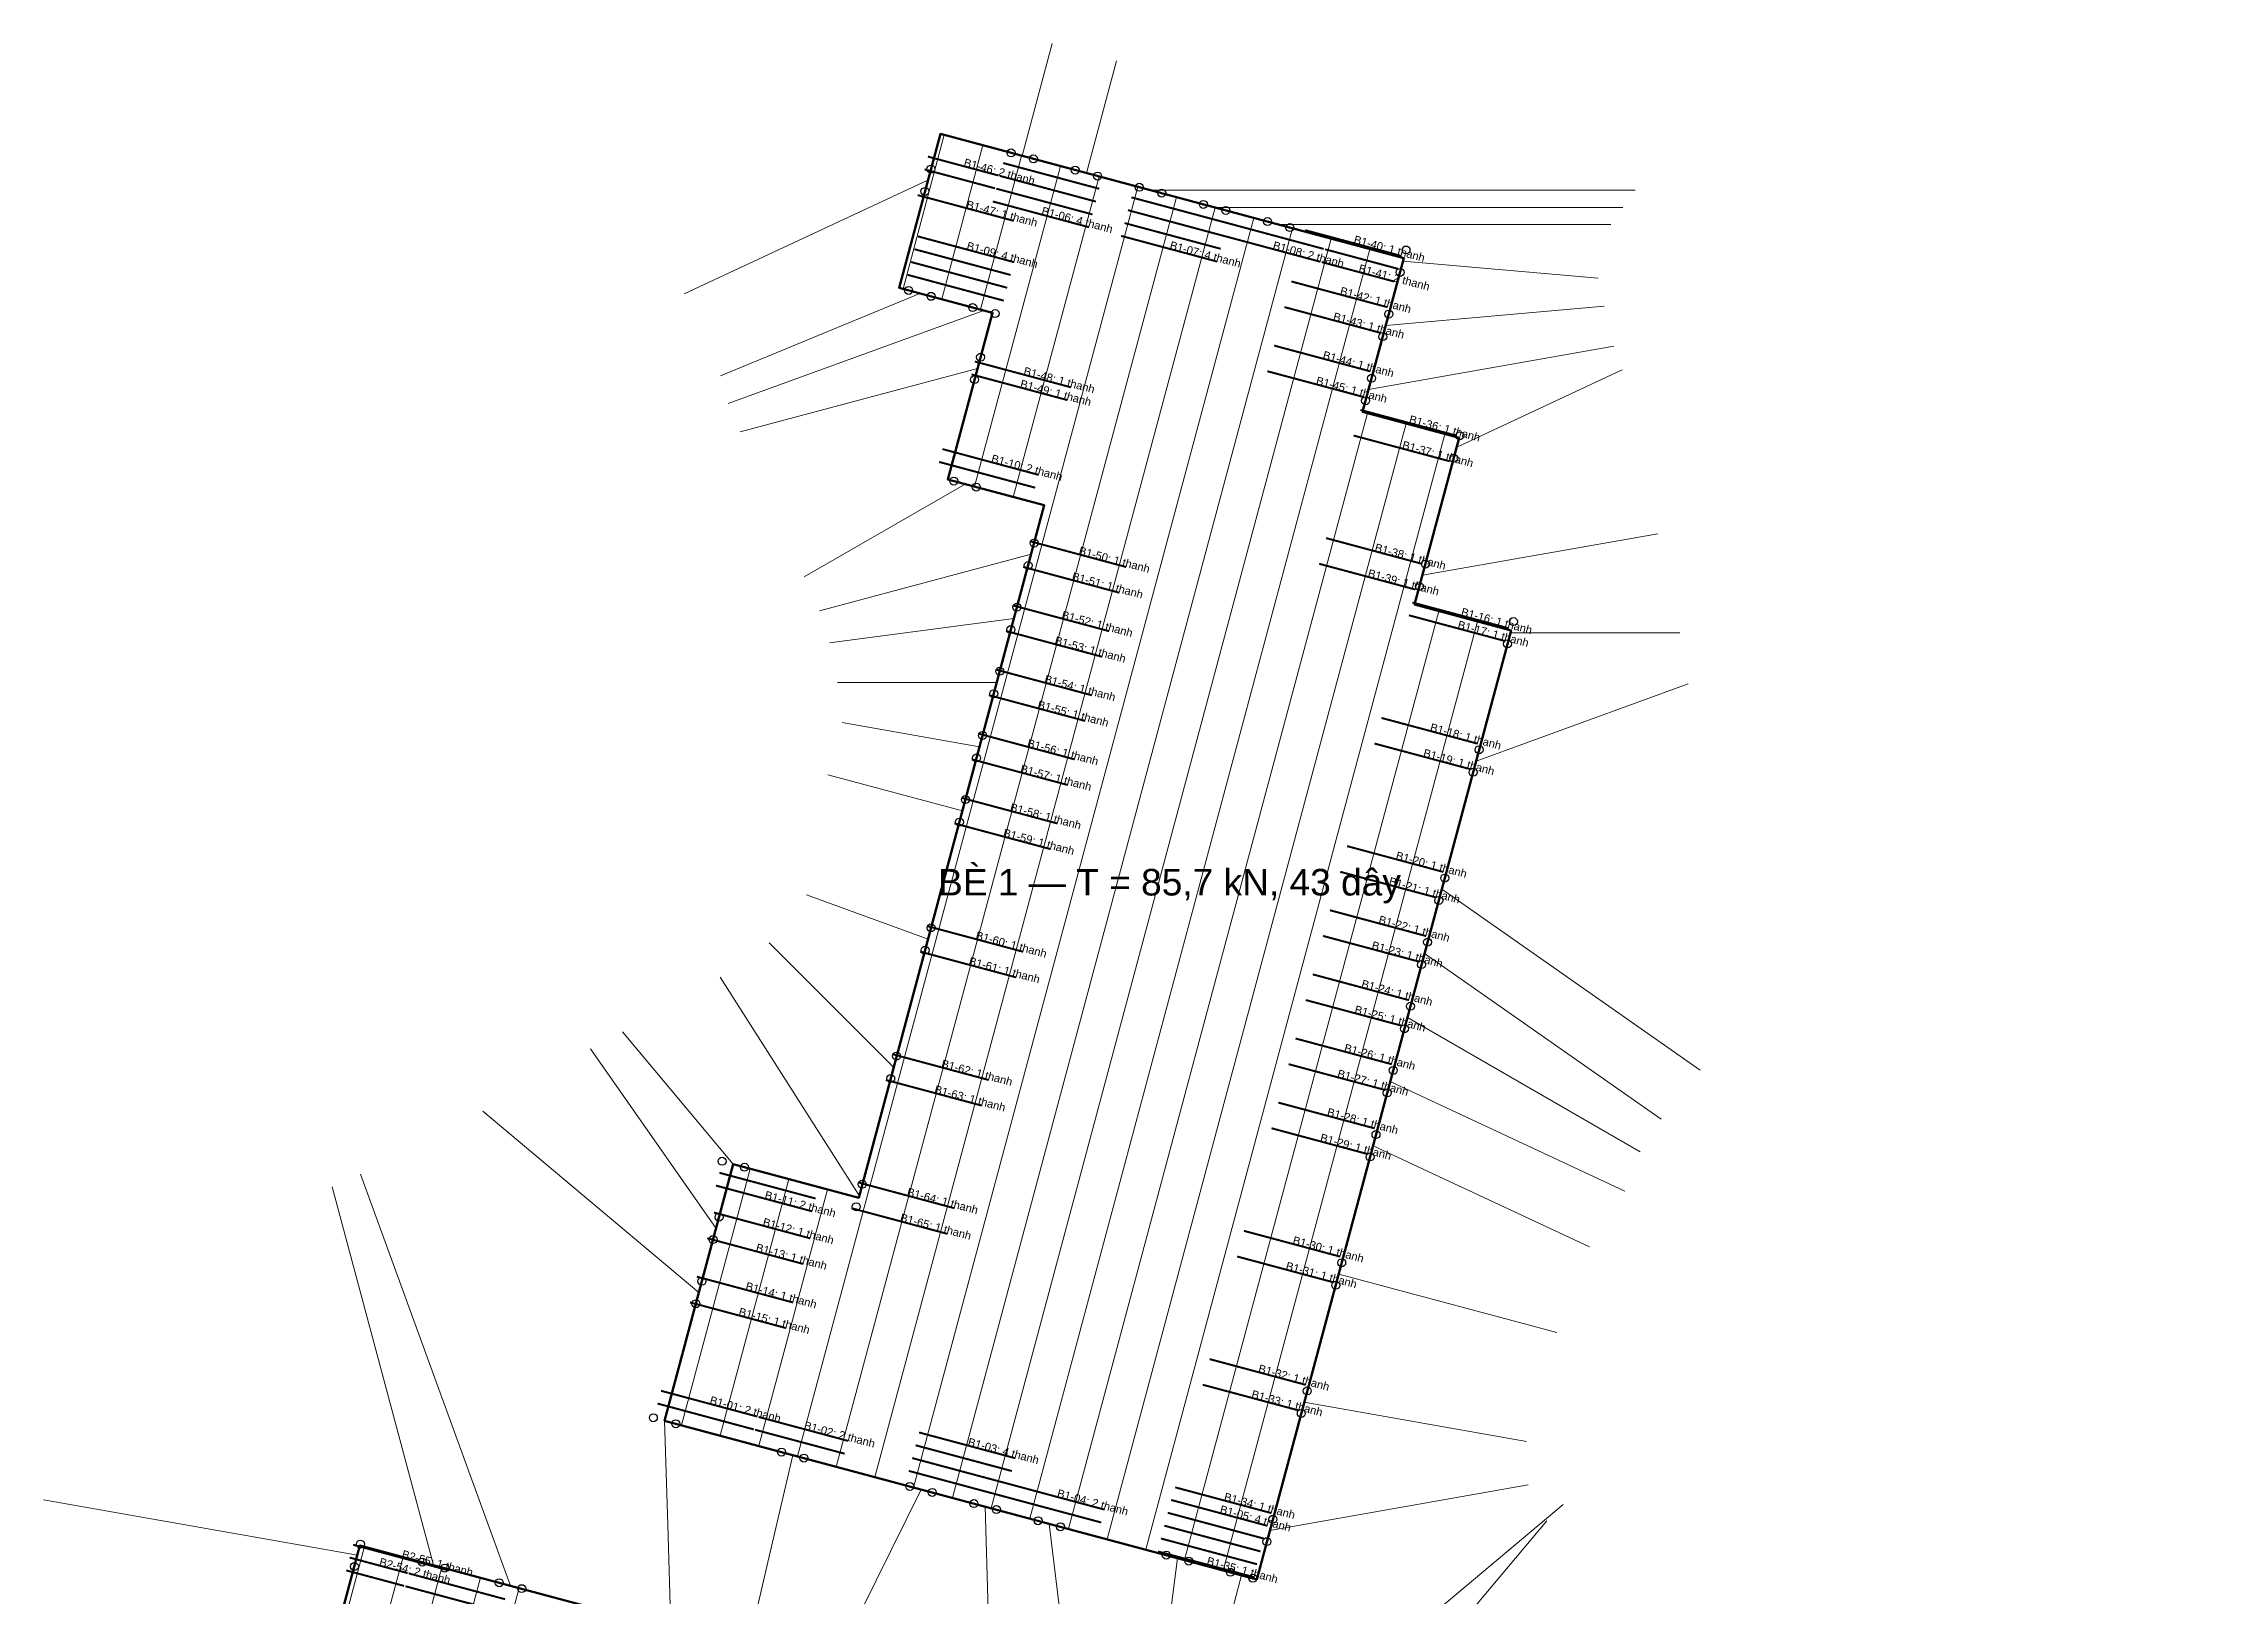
# Model space of a CAD drawing. Header units: metres. Extents: x -507 to 550, y -125 to 537.
# Drawn here: x -200.8 to 127.7, y 303.4 to 537.2 of the extents above; entities that cross this region are included whole.
import ezdxf

# ---------------------------------------------------------------- set-up
doc = ezdxf.new("R2010")
doc.units = ezdxf.units.M
for name, color, linetype, lineweight in [('BE_PIN', 7, 'Continuous', 50), ('BICH_NEO', 1, 'Continuous', 25), ('DAY_NEO', 5, 'Continuous', 0), ('GIA_CUONG_40x60', 1, 'Continuous', 70), ('KHUNG_C52', 8, 'Continuous', 0)]:
    doc.layers.add(name, color=color, linetype=linetype, lineweight=lineweight)
doc.styles.add('VN', font='arial.ttf')

msp = doc.modelspace()

# ---------------------------------------------------------------- linework, layer by layer
at = {"layer": 'BE_PIN'}
for points in [[(-96.92, 368.37), (-107.28, 329.73), (-18.05, 305.83), (20.25, 448.78), (5.7, 452.68), (12.43, 477.79), (-2.12, 481.69), (4.1, 504.87), (-65.72, 523.58), (-71.94, 500.4), (-57.87, 496.63), (-64.6, 471.52), (-50.08, 467.63), (-78.03, 363.31)], [(-159.87, 285.85), (-171.46, 288.96), (-185.43, 236.81), (-152, 227.85), (-156.14, 212.39), (-49.44, 183.8), (-46.85, 193.48), (-10.43, 183.72), (-6.29, 199.16), (27.67, 190.06), (35.95, 220.97), (106.31, 202.12), (109.41, 213.68), (120.97, 210.58), (127.7, 235.7), (-153.15, 310.95)]]:
    msp.add_lwpolyline(points, close=True, dxfattribs=at)
at = {"layer": 'BICH_NEO'}
for centre in [(-55.08, 520.72), (-51.7, 519.82), (-67.15, 518.29), (-45.42, 518.13), (-42.04, 517.23), (-35.76, 515.55), (-68.05, 514.91), (-32.38, 514.65), (-26.1, 512.96), (-22.72, 512.06), (-16.44, 510.37), (-13.06, 509.47), (4.42, 506.09), (3.52, 502.71), (-70.51, 500.01), (-67.13, 499.11), (-60.85, 497.42), (-57.47, 496.52), (1.83, 496.43), (0.93, 493.05), (-59.67, 489.94), (-60.57, 486.56), (-0.76, 486.77), (-1.66, 483.39), (12.51, 478.1), (11.61, 474.72), (-63.7, 471.28), (-60.32, 470.38), (-51.6, 461.94), (-52.5, 458.56), (7.34, 458.78), (6.44, 455.4), (-54.19, 452.28), (20.61, 450.12), (-55.09, 448.9), (19.71, 446.74), (-56.78, 442.62), (-57.68, 439.24), (-59.37, 432.96), (15.43, 430.8), (-60.27, 429.58), (14.53, 427.42), (-61.96, 423.3), (-62.86, 419.92), (10.26, 411.48), (9.36, 408.1), (-67.13, 403.98), (-68.03, 400.6), (7.67, 401.82), (6.77, 398.44), (5.08, 392.16), (4.18, 388.78), (-72.31, 384.66), (-73.21, 381.28), (2.49, 382.5), (1.59, 379.12), (-0.1, 372.84), (-98.61, 368.82), (-95.23, 367.92), (-1, 369.46), (-77.49, 365.35), (-78.39, 361.97), (-99.06, 360.4), (-99.96, 357.02), (-5.27, 353.52), (-101.65, 350.74), (-6.17, 350.14), (-102.55, 347.36), (-10.45, 334.21), (-108.96, 330.18), (-105.58, 329.28), (-11.35, 330.83), (-89.65, 325.01), (-86.27, 324.11), (-70.33, 319.83), (-66.95, 318.93), (-60.67, 317.24), (-57.29, 316.34), (-15.63, 314.89), (-51.01, 314.65), (-47.63, 313.75), (-16.53, 311.51), (-153.09, 311.15), (-143.77, 308.43), (-31.69, 309.48), (-28.31, 308.58), (-153.99, 307.77), (-140.39, 307.53), (-132.17, 305.33), (-22.03, 306.89), (-18.65, 305.99), (-128.79, 304.43)]:
    msp.add_circle(centre, 0.6, dxfattribs=at)
at = {"layer": 'DAY_NEO'}
for p, q in [((-53.39, 520.27), (-48.86, 537.18)), ((-43.73, 517.68), (-39.2, 534.59)), ((-67.6, 516.6), (-104.3, 499.47)), ((-34.07, 515.1), (38.93, 515.09)), ((-24.41, 512.51), (37.09, 512.5)), ((-14.75, 509.92), (35.25, 509.92)), ((3.97, 504.4), (33.36, 501.83)), ((-68.82, 499.56), (-98.84, 487.11)), ((-59.16, 496.97), (-97.69, 482.96)), ((1.38, 494.74), (34.25, 497.62)), ((-1.21, 485.08), (35.72, 491.59)), ((-60.12, 488.25), (-95.86, 478.68)), ((12.06, 476.41), (36.98, 488.03)), ((-62.01, 470.83), (-86.26, 456.83)), ((6.89, 457.09), (42.34, 463.34)), ((-52.05, 460.25), (-83.93, 451.71)), ((-54.64, 450.59), (-82.4, 446.93)), ((20.16, 448.43), (45.66, 448.43)), ((-57.23, 440.93), (-81.23, 440.93)), ((14.98, 429.11), (46.93, 440.74)), ((-59.82, 431.27), (-80.5, 434.92)), ((-62.41, 421.61), (-82.69, 427.05)), ((-67.58, 402.29), (-85.9, 408.96)), ((9.81, 409.79), (48.72, 382.54)), ((-72.76, 382.97), (-91.5, 401.71)), ((7.22, 400.13), (42.85, 375.18)), ((-77.94, 363.66), (-98.9, 396.55)), ((-96.92, 368.37), (-113.63, 388.29)), ((4.63, 390.47), (39.7, 370.22)), ((-99.51, 358.71), (-118.44, 385.74)), ((2.04, 380.81), (37.38, 364.32)), ((-102.1, 349.05), (-134.65, 376.37)), ((-0.55, 371.15), (32.08, 355.94)), ((-142.08, 307.98), (-157.35, 364.97)), ((-130.48, 304.88), (-153.08, 366.89)), ((-5.72, 351.83), (27.12, 343.03)), ((-10.9, 332.52), (22.58, 326.61)), ((-107.27, 329.73), (-106.8, 314.08)), ((-87.96, 324.56), (-91.35, 309.93)), ((-68.64, 319.38), (-75.41, 305.66)), ((-16.08, 313.2), (22.82, 320.06)), ((-153.54, 309.46), (-200.81, 317.79)), ((-58.98, 316.79), (-58.51, 301.13)), ((-21.34, 275.63), (28.07, 317.09)), ((-106.34, 298.41), (-106.8, 314.08)), ((-49.32, 314.2), (-47.4, 298.15)), ((-9.74, 272.53), (25.62, 314.66)), ((-94.75, 295.3), (-91.35, 309.93)), ((-30, 309.03), (-31.94, 294.02)), ((-82.19, 291.94), (-75.41, 305.66)), ((-20.34, 306.44), (-24.22, 291.94))]:
    msp.add_line(p, q, dxfattribs=at)
at = {"layer": 'GIA_CUONG_40x60', "const_width": 0.3}
for points in [[(-67.6, 520.16), (-56.98, 517.31)], [(-56.27, 519.19), (-41.78, 515.31)], [(-68.11, 518.23), (-57.49, 515.38)], [(-56.78, 517.26), (-42.29, 513.38)], [(-69.15, 514.36), (-54.66, 510.48)], [(-57.82, 513.4), (-43.33, 509.52)], [(-57.3, 515.33), (-42.81, 511.45)], [(-36.95, 514.02), (-22.46, 510.14)], [(-37.98, 510.15), (-23.49, 506.27)], [(-37.47, 512.09), (-22.98, 508.2)], [(-22.46, 510.14), (-7.97, 506.25)], [(-10.78, 509.08), (3.71, 505.2)], [(-69.63, 506.21), (-55.14, 502.33)], [(-69.11, 508.14), (-54.62, 504.26)], [(-38.5, 508.22), (-24.01, 504.34)], [(-22.97, 508.2), (-8.49, 504.32)], [(-7.77, 506.2), (3.19, 503.26)], [(-70.14, 504.28), (-55.65, 500.4)], [(-8.29, 504.27), (2.67, 501.33)], [(-70.66, 502.35), (-56.17, 498.46)], [(-12.85, 501.35), (1.64, 497.47)], [(-13.89, 497.49), (0.6, 493.6)], [(-15.44, 491.69), (-0.95, 487.81)], [(-61.04, 487.35), (-46.56, 483.47)], [(-60.53, 489.29), (-46.04, 485.4)], [(-16.48, 487.83), (-1.99, 483.95)], [(-2.45, 482), (12.04, 478.12)], [(-3.48, 478.14), (11.01, 474.26)], [(-65.91, 474.16), (-51.43, 470.28)], [(-65.4, 476.1), (-50.91, 472.21)], [(-52.21, 462.21), (-37.72, 458.33)], [(-7.62, 462.69), (6.87, 458.8)], [(-53.25, 458.35), (-38.76, 454.46)], [(-8.66, 458.82), (5.83, 454.94)], [(-54.8, 452.55), (-40.31, 448.67)], [(4.86, 451.06), (19.35, 447.18)], [(5.38, 452.99), (19.87, 449.11)], [(-55.83, 448.69), (-41.34, 444.81)], [(-57.39, 442.89), (-42.9, 439.01)], [(-58.42, 439.03), (-43.93, 435.15)], [(0.72, 435.6), (15.21, 431.72)], [(-59.97, 433.23), (-45.49, 429.35)], [(-0.32, 431.74), (14.17, 427.86)], [(-61.01, 429.37), (-46.52, 425.49)], [(-62.56, 423.57), (-48.07, 419.69)], [(-63.6, 419.71), (-49.11, 415.83)], [(-4.46, 416.29), (10.03, 412.4)], [(-5.49, 412.42), (9, 408.54)], [(-67.74, 404.25), (-53.25, 400.37)], [(-7.04, 406.63), (7.44, 402.74)], [(-8.08, 402.76), (6.41, 398.88)], [(-68.77, 400.39), (-54.29, 396.51)], [(-9.63, 396.97), (4.86, 393.08)], [(-10.67, 393.1), (3.82, 389.22)], [(-72.92, 384.94), (-58.43, 381.05)], [(-12.22, 387.31), (2.27, 383.43)], [(-73.95, 381.07), (-59.46, 377.19)], [(-13.26, 383.44), (1.23, 379.56)], [(-14.81, 377.65), (-0.32, 373.77)], [(-15.84, 373.79), (-1.36, 369.9)], [(-99.52, 365.15), (-85.03, 361.27)], [(-99.01, 367.08), (-84.52, 363.2)], [(-78.09, 365.62), (-63.6, 361.74)], [(-79.13, 361.75), (-64.64, 357.87)], [(-99.82, 361.09), (-85.33, 357.2)], [(-19.99, 358.33), (-5.5, 354.45)], [(-100.85, 357.22), (-86.37, 353.34)], [(-102.41, 351.43), (-87.92, 347.54)], [(-21.02, 354.47), (-6.53, 350.58)], [(-103.44, 347.56), (-88.95, 343.68)], [(-25.16, 339.01), (-10.67, 335.13)], [(-26.2, 335.15), (-11.71, 331.27)], [(-108.32, 332.31), (-93.83, 328.42)], [(-107.81, 334.24), (-93.32, 330.36)], [(-93.64, 328.37), (-80.14, 324.76)], [(-93.12, 330.3), (-79.63, 326.69)], [(-69.45, 326.03), (-54.96, 322.15)], [(-68.93, 327.96), (-54.44, 324.08)], [(-70.48, 322.17), (-55.99, 318.28)], [(-69.96, 324.1), (-55.47, 320.22)], [(-55.47, 320.22), (-40.98, 316.33)], [(-30.34, 319.69), (-15.85, 315.81)], [(-55.99, 318.28), (-41.5, 314.4)], [(-31.47, 315.86), (-16.98, 311.97)], [(-30.95, 317.79), (-16.46, 313.9)], [(-32.51, 311.99), (-18.02, 308.11)], [(-31.99, 313.92), (-17.5, 310.04)], [(-154.7, 309.11), (-145.97, 306.77)], [(-154.19, 311.04), (-139.7, 307.16)], [(-32.93, 310.03), (-18.44, 306.15)], [(-155.22, 307.18), (-146.49, 304.84)], [(-145.78, 306.72), (-131.29, 302.84)], [(-146.3, 304.79), (-131.81, 300.91)]]:
    msp.add_lwpolyline(points, dxfattribs=at)
at = {"layer": 'KHUNG_C52'}
for p, q in [((-71.35, 500.24), (-65.14, 523.42)), ((-65.52, 498.68), (-59.31, 521.86)), ((-59.69, 497.12), (-53.48, 520.3)), ((-60.59, 470.45), (-47.65, 518.74)), ((-54.76, 468.88), (-41.82, 517.17)), ((-87.24, 324.37), (-36, 515.61)), ((-81.41, 322.8), (-30.17, 514.05)), ((-75.58, 321.24), (-24.34, 512.49)), ((-69.75, 319.68), (-18.51, 510.93)), ((-63.92, 318.12), (-12.68, 509.36)), ((-58.09, 316.56), (-6.85, 507.8)), ((-52.26, 314.99), (-1.02, 506.24)), ((-46.43, 313.43), (-1.4, 481.5)), ((-40.6, 311.87), (4.43, 479.93)), ((-34.78, 310.31), (10.26, 478.37)), ((-28.95, 308.75), (9.36, 451.7)), ((-23.12, 307.18), (15.19, 450.14)), ((-104.73, 329.05), (-94.37, 367.69)), ((-98.9, 327.49), (-88.55, 366.13)), ((-93.07, 325.93), (-82.72, 364.56)), ((-173.19, 233.53), (-152.49, 310.77)), ((-167.36, 231.96), (-146.66, 309.21)), ((-161.53, 230.4), (-140.83, 307.65)), ((-155.7, 228.84), (-135, 306.09)), ((-154.01, 211.82), (-129.17, 304.53))]:
    msp.add_line(p, q, dxfattribs=at)

# ---------------------------------------------------------------- texts
at = {"layer": 'BE_PIN', "style": 'VN'}
msp.add_text('BÈ 1 — T = 85,7 kN, 43 dây', height=4, dxfattribs=at).set_placement((-66.07, 408.85))
at = {"layer": 'GIA_CUONG_40x60', "style": 'VN'}
for s, p in [('B1-46: 2 thanh', (-62.29, 518.74)), ('B1-47: 1 thanh', (-61.9, 512.42)), ('B1-06: 4 thanh', (-50.57, 511.46)), ('B1-09: 4 thanh', (-61.86, 506.2)), ('B1-07: 4 thanh', (-31.26, 506.28)), ('B1-08: 2 thanh', (-15.73, 506.26)), ('B1-40: 1 thanh', (-3.54, 507.14)), ('B1-41: 2 thanh', (-2.81, 502.8)), ('B1-42: 1 thanh', (-5.61, 499.41)), ('B1-43: 1 thanh', (-6.64, 495.55)), ('B1-44: 1 thanh', (-8.2, 489.75)), ('B1-49: 1 thanh', (-53.8, 485.41)), ('B1-48: 1 thanh', (-53.28, 487.34)), ('B1-45: 1 thanh', (-9.23, 485.89)), ('B1-36: 1 thanh', (4.8, 480.06)), ('B1-37: 1 thanh', (3.76, 476.2)), ('B1-10: 2 thanh', (-58.15, 474.15)), ('B1-50: 1 thanh', (-44.97, 460.27)), ('B1-38: 1 thanh', (-0.38, 460.74)), ('B1-51: 1 thanh', (-46, 456.41)), ('B1-39: 1 thanh', (-1.41, 456.88)), ('B1-52: 1 thanh', (-47.55, 450.61)), ('B1-17: 1 thanh', (12.11, 449.12)), ('B1-16: 1 thanh', (12.62, 451.05)), ('B1-53: 1 thanh', (-48.59, 446.75)), ('B1-54: 1 thanh', (-50.14, 440.95)), ('B1-55: 1 thanh', (-51.18, 437.09)), ('B1-18: 1 thanh', (7.96, 433.66)), ('B1-56: 1 thanh', (-52.73, 431.29)), ('B1-19: 1 thanh', (6.93, 429.8)), ('B1-57: 1 thanh', (-53.77, 427.43)), ('B1-58: 1 thanh', (-55.32, 421.63)), ('B1-59: 1 thanh', (-56.35, 417.77)), ('B1-20: 1 thanh', (2.79, 414.34)), ('B1-21: 1 thanh', (1.75, 410.48)), ('B1-22: 1 thanh', (0.2, 404.69)), ('B1-60: 1 thanh', (-60.5, 402.31)), ('B1-23: 1 thanh', (-0.84, 400.82)), ('B1-61: 1 thanh', (-61.53, 398.45)), ('B1-24: 1 thanh', (-2.39, 395.03)), ('B1-25: 1 thanh', (-3.42, 391.16)), ('B1-26: 1 thanh', (-4.98, 385.37)), ('B1-62: 1 thanh', (-65.67, 383)), ('B1-27: 1 thanh', (-6.01, 381.5)), ('B1-63: 1 thanh', (-66.71, 379.13)), ('B1-28: 1 thanh', (-7.56, 375.71)), ('B1-29: 1 thanh', (-8.6, 371.84)), ('B1-64: 1 thanh', (-70.85, 363.68)), ('B1-11: 2 thanh', (-92.28, 363.21)), ('B1-12: 1 thanh', (-92.57, 359.14)), ('B1-65: 1 thanh', (-71.88, 359.81)), ('B1-13: 1 thanh', (-93.61, 355.28)), ('B1-30: 1 thanh', (-12.74, 356.39)), ('B1-31: 1 thanh', (-13.78, 352.53)), ('B1-14: 1 thanh', (-95.16, 349.49)), ('B1-15: 1 thanh', (-96.2, 345.62)), ('B1-32: 1 thanh', (-17.92, 337.07)), ('B1-01: 2 thanh', (-100.56, 332.3)), ('B1-33: 1 thanh', (-18.95, 333.21)), ('B1-02: 2 thanh', (-86.37, 328.5)), ('B1-03: 4 thanh', (-61.68, 326.02)), ('B1-04: 2 thanh', (-48.23, 318.28)), ('B1-34: 1 thanh', (-23.09, 317.75)), ('B1-05: 4 thanh', (-23.71, 315.85)), ('B2-54: 2 thanh', (-150.34, 307.94)), ('B2-55: 1 thanh', (-146.94, 309.1)), ('B1-35: 1 thanh', (-25.68, 308.09))]:
    msp.add_text(s, height=1.2, rotation=-15, dxfattribs=at).set_placement(p)

doc.saveas('drawing.dxf')
